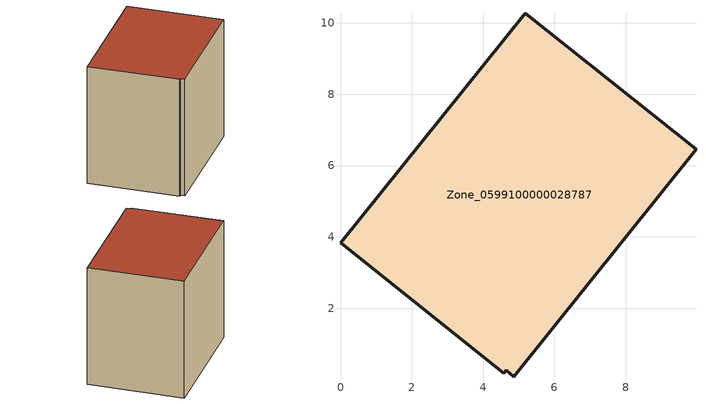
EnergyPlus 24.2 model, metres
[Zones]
Zone_0599100000028787
 floor ground (C_G): 4.65,0.26 4.58,0.17 0,3.83 5.18,10.27 9.97,6.45 4.86,0.07 z0.61
 wall outside (C_F): 9.97,6.45 5.18,10.27 0,3.83 4.58,0.17 4.65,0.26 4.86,0.07 9.97,6.45 z0.61:8.56
 roof outside (C_R): 4.86,0.07 9.97,6.45 5.18,10.27 0,3.83 4.58,0.17 4.65,0.26 z8.56
[BUILDING]
Pand.0599100000028787: North Axis=0; Terrain=City; Loads Convergence Tolerance Value=0.04; Temperature Convergence Tolerance Value=0.4; Solar Distribution=FullExterior; Maximum Number of Warmup Days=25; Minimum Number of Warmup Days=1
[Site:Location]
Rotterdam.The.Hague.AP_ZH_NLD Design_Conditions: Latitude=51.96; Longitude=4.45; Time Zone=1; Elevation=-4.5
[SITE:GROUNDTEMPERATURE:BUILDINGSURFACE]
18, 18, 18, 18, 18, 18, 18, 18, 18, 18, 18, 18
[MATERIAL] Thermal Absorptance=0.9; Solar Absorptance=0.7; Visible Absorptance=0.7
Name | Roughness | Thickness | Conductivity | Density | Specific Heat
G.TI.1965-1974 | MediumSmooth | 0.15 | 0.882353 | 540 | 1210
F.TI.1965-1974 | Rough | 0.3 | 0.697674 | 1920 | 840
R.TI.1965-1974 | MediumRough | 0.2 | 0.232558 | 1500 | 1000
[CONSTRUCTION]
C_G: G.TI.1965-1974
C_F: F.TI.1965-1974
C_R: R.TI.1965-1974
[ZONE]
Zone_0599100000028787: Type=1; Multiplier=1; Ceiling Height=Autocalculate; Volume=Autocalculate; Floor Area=autocalculate; Part of Total Floor Area=Yes
[ZONEINFILTRATION:DESIGNFLOWRATE]
Infil_Zone_0599100000028787: Zone or ZoneList or Space or SpaceList=Zone_0599100000028787; Schedule=AlwaysOn; Design Flow Rate Calculation Method=Flow/Area; Flow Rate per Floor Area=0.003; Constant Term Coefficient=1; Temperature Term Coefficient=0; Velocity Term Coefficient=0; Velocity Squared Term Coefficient=0
[HVACTEMPLATE:ZONE:IDEALLOADSAIRSYSTEM]
Zone_0599100000028787: Maximum Heating Supply Air Temperature=50; Minimum Cooling Supply Air Temperature=13; Maximum Heating Supply Air Humidity Ratio=0.0156; Minimum Cooling Supply Air Humidity Ratio=0.0077; Heating Limit=NoLimit; Cooling Limit=NoLimit; Dehumidification Control Type=ConstantSensibleHeatRatio; Cooling Sensible Heat Ratio=0.7; Dehumidification Setpoint=60; Humidification Control Type=None; Humidification Setpoint=30; Outdoor Air Method=None; Outdoor Air Flow Rate per Person=0.00944; Outdoor Air Flow Rate per Zone Floor Area=0; Outdoor Air Flow Rate per Zone=0; Demand Controlled Ventilation Type=None; Outdoor Air Economizer Type=NoEconomizer; Heat Recovery Type=None; Sensible Heat Recovery Effectiveness=0.7; Latent Heat Recovery Effectiveness=0.65
[ZONECONTROL:THERMOSTAT]
ThermostatControl_Zone_0599100000028787: Zone or ZoneList=Zone_0599100000028787; Control Type Schedule=DualSetpointControlType; Control 1=Thermostat_Zone_0599100000028787; Temperature Difference Between Cutout And Setpoint=0
[THERMOSTATSETPOINT:DUALSETPOINT]
Thermostat_Zone_0599100000028787: Heating Setpoint Temperature Schedule=HeatingSetpoint_Zone_0599100000028787; Cooling Setpoint Temperature Schedule=CoolingSetpoint_Zone_0599100000028787
[SCHEDULE:COMPACT]
HeatingSetpoint_Zone_0599100000028787: Through: 12/31, For: AllDays, Until: 24:00, 21
CoolingSetpoint_Zone_0599100000028787: Through: 12/31, For: AllDays, Until: 24:00, 24
DualSetpointControlType: Through: 12/31, For: AllDays, Until: 24:00, 4
AlwaysOn: Through: 12/31, For: AllDays, Until: 24:00, 1
